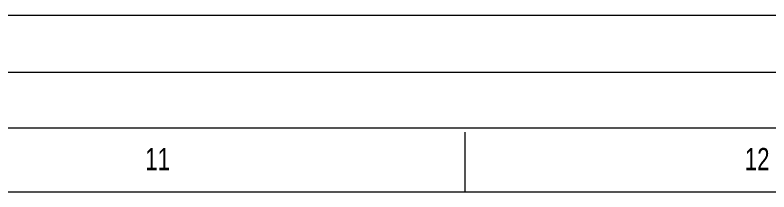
# Model space of a CAD drawing. Header units: millimetres. Extents: x 3220 to 226993, y 817 to 176024.
# Drawn here: x 114023 to 120205, y 116639 to 118089 of the extents above; entities that cross this region are included whole.
import ezdxf

# ---------------------------------------------------------------- set-up
doc = ezdxf.new("R2010")
doc.units = ezdxf.units.MM
doc.styles.add('SLDTEXTSTYLE0', font='TXT', dxfattribs={"width": 0.75})

# ---------------------------------------------------------------- blocks, each defined once
blk = doc.blocks.new('A1 E1-200')
at = {"color": 1, "linetype": 'Continuous', "lineweight": 18}
for p, q in [((-164800, 116400), (0, 116400)), ((-162844, 114440), (-1960, 114440)), ((-164800, 0), (0, 0))]:
    blk.add_line(p, q, dxfattribs=at)
at = {"linetype": 'Continuous', "lineweight": 18}
for p, q in [((-163879, 115487), (-937, 115487)), ((-163879, 931), (-937, 931))]:
    blk.add_line(p, q, dxfattribs=at)
at = {"color": 5, "linetype": 'Continuous', "lineweight": 15}
blk.add_line((-53008, 115419), (-53008, 114439), dxfattribs=at)
at = {"color": 1, "linetype": 'Continuous', "lineweight": 15}
blk.add_line((-164800, 0), (0, 0), dxfattribs=at)
at = {"color": 5, "linetype": 'Continuous', "lineweight": 15, "char_height": 362.9, "attachment_point": 1, "style": 'SLDTEXTSTYLE0'}
for s, insert in [('11', (-58234, 115158)), ('12', (-48435, 115158))]:
    blk.add_mtext(s, dxfattribs=dict(at, insert=insert))

msp = doc.modelspace()

# ---------------------------------------------------------------- block references
at = {"xscale": 0.5017310599597968, "yscale": 0.5017310599597968, "zscale": 0.5017310599597968}
for p in [(144308.2, 117622.2), (144308.2, 59220.8)]:
    msp.add_blockref('A1 E1-200', p, dxfattribs=at)

doc.saveas('drawing.dxf')
